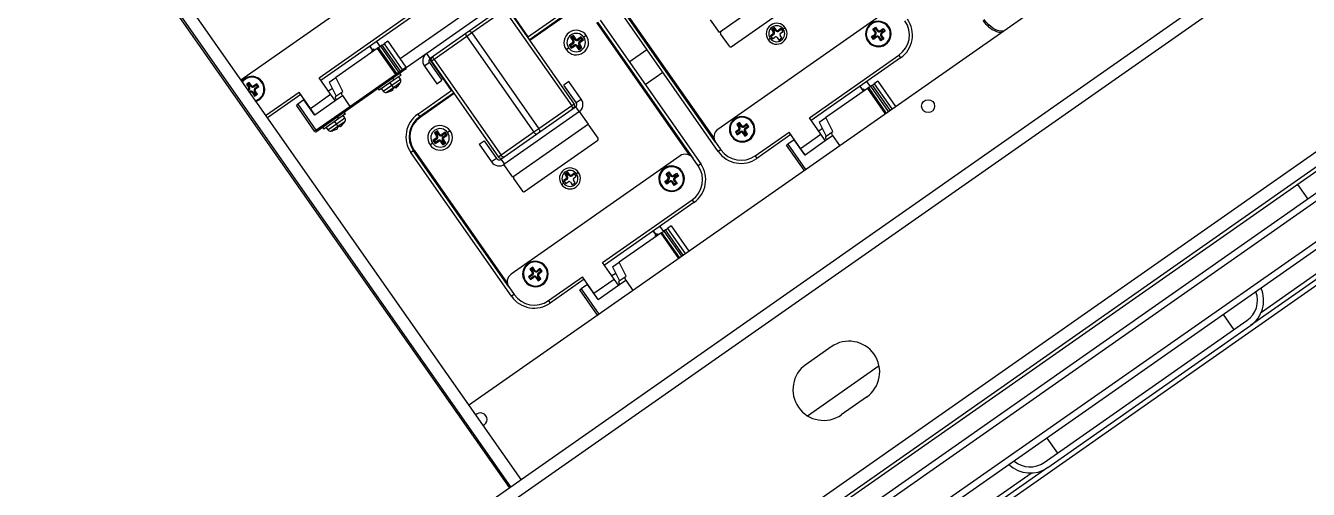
# Model space of a CAD drawing. Header units: millimetres. Extents: x 152904052 to 153933663, y 538271515 to 539240469.
# Drawn here: x 153452002.5 to 153452419.3, y 538569184.4 to 538569335.1 of the extents above; entities that cross this region are included whole.
import ezdxf

# ---------------------------------------------------------------- set-up
doc = ezdxf.new("R2010")
doc.units = ezdxf.units.MM
doc.layers.add('POWR', color=5, linetype='Continuous')

msp = doc.modelspace()

# ---------------------------------------------------------------- linework, layer by layer
at = {"layer": 'POWR', "color": 7}
for p, q in [((153451610.15, 538568795.17), (153453405.73, 538570052.45)), ((153451659.93, 538568760.69), (153453421.11, 538569993.88)), ((153451662.28, 538568757.33), (153453423.46, 538569990.52)), ((153451976.75, 538569454.11), (153452163.39, 538569187.56)), ((153452159.7, 538569184.98), (153451973.06, 538569451.53)), ((153451973.47, 538569451.82), (153452160.11, 538569185.27)), ((153452146.47, 538569211.73), (153452458.2, 538569430)), ((153451637.29, 538568819.18), (153452483.06, 538569411.4)), ((153452542.65, 538569365.23), (153451650.05, 538568740.23)), ((153452545.63, 538569364.75), (153451649.48, 538568737.26)), ((153452551.83, 538569355.91), (153451655.68, 538568728.41)), ((153452551.31, 538569352.98), (153451658.6, 538568727.9)), ((153452516.94, 538569354.3), (153451667.07, 538568759.22)), ((153452123.06, 538569352.82), (153452072.48, 538569317.4)), ((153452161.74, 538569350.54), (153452124.25, 538569324.29)), ((153452252.54, 538569350.09), (153452227.96, 538569332.88)), ((153452560.08, 538569349.35), (153452400.51, 538569237.62)), ((153452404.03, 538569242.04), (153452557.85, 538569349.75)), ((153452561, 538569348.04), (153451659.93, 538568717.11)), ((153452231.82, 538569328.25), (153452255.57, 538569344.89)), ((153452157.1, 538569343.08), (153452132.85, 538569326.1)), ((153452158.25, 538569341.44), (153452134, 538569324.46)), ((153452158.16, 538569340.16), (153452147.52, 538569332.71)), ((153452158.16, 538569340.16), (153452179.96, 538569309.04)), ((153452165.75, 538569331.43), (153452158.62, 538569341.6)), ((153452158.62, 538569341.6), (153452165.74, 538569331.43)), ((153452158.98, 538569340.74), (153452180.78, 538569309.61)), ((153452227.6, 538569294.17), (153452194.91, 538569340.86)), ((153452226.7, 538569297.2), (153452195.73, 538569341.44)), ((153452195.97, 538569341.61), (153452226.2, 538569298.45)), ((153452282.32, 538569339.81), (153452227.44, 538569301.38)), ((153452097.91, 538569318.12), (153452126.99, 538569338.48)), ((153452127.57, 538569337.66), (153452098.49, 538569317.3)), ((153452165.58, 538569331.32), (153452176.64, 538569339.06)), ((153452166.15, 538569330.5), (153452177.21, 538569338.24)), ((153452177.38, 538569337.99), (153452166.33, 538569330.25)), ((153452218.33, 538569292.94), (153452188.11, 538569336.1)), ((153452188.35, 538569336.28), (153452219.33, 538569292.04)), ((153452189.17, 538569336.85), (153452221.87, 538569290.16)), ((153452227.96, 538569332.88), (153452225.1, 538569336.98)), ((153452145.88, 538569331.56), (153452135.23, 538569324.1)), ((153452147.52, 538569332.71), (153452145.88, 538569331.56)), ((153452145.88, 538569331.56), (153452167.67, 538569300.43)), ((153452147.52, 538569332.71), (153452169.31, 538569301.58)), ((153452180.55, 538569331.91), (153452179.56, 538569331.22)), ((153452180.46, 538569331.42), (153452180.55, 538569331.91)), ((153452181.29, 538569330.84), (153452180.55, 538569331.91)), ((153452183.05, 538569331.47), (153452181.99, 538569330.72)), ((153452182.97, 538569330.98), (153452183.05, 538569331.47)), ((153452183.74, 538569330.48), (153452183.05, 538569331.47)), ((153452184.71, 538569331.89), (153452183.89, 538569331.32)), ((153452228.25, 538569332.47), (153452231.12, 538569328.38)), ((153452245.32, 538569332.34), (153452244.5, 538569331.76)), ((153452244.5, 538569331.76), (153452245.18, 538569330.78)), ((153452244.92, 538569331.69), (153452244.5, 538569331.76)), ((153452245.85, 538569334.54), (153452244.86, 538569333.85)), ((153452245.29, 538569333.78), (153452244.86, 538569333.85)), ((153452244.86, 538569333.85), (153452245.44, 538569333.03)), ((153452245.49, 538569332.08), (153452244.92, 538569331.69)), ((153452245.77, 538569334.11), (153452245.29, 538569333.78)), ((153452245.29, 538569333.78), (153452245.69, 538569333.21)), ((153452245.49, 538569332.08), (153452245.32, 538569332.34)), ((153452245.69, 538569333.21), (153452245.44, 538569333.03)), ((153452245.77, 538569334.11), (153452245.85, 538569334.54)), ((153452246.17, 538569333.54), (153452245.77, 538569334.11)), ((153452246.42, 538569333.72), (153452245.85, 538569334.54)), ((153452246.17, 538569333.54), (153452246.42, 538569333.72)), ((153452247.94, 538569334.17), (153452247.12, 538569333.6)), ((153452247.29, 538569333.35), (153452247.12, 538569333.6)), ((153452247.86, 538569333.74), (153452247.29, 538569333.35)), ((153452248.26, 538569331.1), (153452247.68, 538569331.92)), ((153452247.81, 538569332.61), (153452248.63, 538569333.19)), ((153452247.86, 538569333.74), (153452247.94, 538569334.17)), ((153452248.63, 538569333.19), (153452247.94, 538569334.17)), ((153452249.35, 538569334.42), (153452248.69, 538569333.97)), ((153452277.38, 538569331.53), (153452278.4, 538569332.25)), ((153452278.01, 538569330.63), (153452277.38, 538569331.53)), ((153452277.8, 538569331.45), (153452277.38, 538569331.53)), ((153452277.8, 538569331.45), (153452278.58, 538569331.99)), ((153452278.08, 538569331.06), (153452277.8, 538569331.45)), ((153452277.81, 538569333.97), (153452278.71, 538569334.6)), ((153452278.52, 538569332.94), (153452277.81, 538569333.97)), ((153452278.23, 538569333.89), (153452277.81, 538569333.97)), ((153452278.86, 538569331.6), (153452278.08, 538569331.06)), ((153452278.23, 538569333.89), (153452278.63, 538569334.17)), ((153452278.77, 538569333.12), (153452278.23, 538569333.89)), ((153452278.58, 538569331.99), (153452278.4, 538569332.25)), ((153452278.77, 538569333.12), (153452278.52, 538569332.94)), ((153452278.63, 538569334.17), (153452278.71, 538569334.6)), ((153452278.63, 538569334.17), (153452279.17, 538569333.4)), ((153452278.71, 538569334.6), (153452279.42, 538569333.57)), ((153452278.86, 538569331.6), (153452279.03, 538569331.34)), ((153452279.17, 538569333.4), (153452279.42, 538569333.57)), ((153452280.12, 538569333.45), (153452281.14, 538569334.17)), ((153452280.3, 538569333.2), (153452280.12, 538569333.45)), ((153452280.3, 538569333.2), (153452281.07, 538569333.74)), ((153452280.38, 538569331.68), (153452280.63, 538569331.85)), ((153452280.38, 538569331.68), (153452280.92, 538569330.9)), ((153452281.35, 538569333.34), (153452280.58, 538569332.8)), ((153452280.58, 538569332.8), (153452280.75, 538569332.55)), ((153452280.63, 538569331.85), (153452281.35, 538569330.83)), ((153452281.78, 538569333.27), (153452280.75, 538569332.55)), ((153452281.07, 538569333.74), (153452281.14, 538569334.17)), ((153452281.14, 538569334.17), (153452281.78, 538569333.27)), ((153452281.35, 538569333.34), (153452281.78, 538569333.27)), ((153452282.77, 538569334.63), (153452282.98, 538569334.78)), ((153452116.8, 538569327.68), (153452103.3, 538569318.23)), ((153452115.54, 538569326.8), (153452114.39, 538569328.43)), ((153452115.61, 538569326.84), (153452114.46, 538569328.48)), ((153452115.57, 538569327.43), (153452115.34, 538569327.23)), ((153452115.4, 538569327.31), (153452115.57, 538569327.43)), ((153452115.57, 538569327.43), (153452115.75, 538569327.5)), ((153452116.51, 538569329.92), (153452117.66, 538569328.28)), ((153452117.19, 538569327.95), (153452116.8, 538569327.68)), ((153452116.8, 538569327.68), (153452122.71, 538569319.24)), ((153452117.19, 538569327.95), (153452117.81, 538569328.39)), ((153452123.1, 538569319.51), (153452117.19, 538569327.95)), ((153452123.09, 538569319.51), (153452117.19, 538569327.95)), ((153452117.19, 538569327.95), (153452117.19, 538569327.95)), ((153452118.39, 538569328.79), (153452117.81, 538569328.39)), ((153452117.81, 538569328.39), (153452123.72, 538569319.95)), ((153452118.39, 538569328.79), (153452119.01, 538569329.23)), ((153452124.3, 538569320.35), (153452118.39, 538569328.79)), ((153452124.29, 538569320.35), (153452118.39, 538569328.79)), ((153452118.39, 538569328.79), (153452118.39, 538569328.79)), ((153452120.21, 538569330.07), (153452119.01, 538569329.23)), ((153452119.01, 538569329.23), (153452124.92, 538569320.79)), ((153452120.21, 538569330.07), (153452126.12, 538569321.63)), ((153452178.16, 538569327.3), (153452178.97, 538569327.88)), ((153452180.19, 538569329.46), (153452179.12, 538569328.71)), ((153452179.12, 538569328.71), (153452179.81, 538569327.73)), ((153452179.61, 538569328.63), (153452179.12, 538569328.71)), ((153452179.56, 538569331.22), (153452180.31, 538569330.16)), ((153452180.05, 538569331.13), (153452179.56, 538569331.22)), ((153452180.39, 538569329.17), (153452179.61, 538569328.63)), ((153452179.61, 538569328.63), (153452179.9, 538569328.22)), ((153452179.81, 538569327.73), (153452180.88, 538569328.48)), ((153452179.9, 538569328.22), (153452179.81, 538569327.73)), ((153452179.9, 538569328.22), (153452180.67, 538569328.76)), ((153452180.46, 538569331.42), (153452180.05, 538569331.13)), ((153452180.05, 538569331.13), (153452180.6, 538569330.36)), ((153452180.39, 538569329.17), (153452180.19, 538569329.46)), ((153452180.6, 538569330.36), (153452180.31, 538569330.16)), ((153452181.01, 538569330.64), (153452180.46, 538569331.42)), ((153452180.67, 538569328.76), (153452180.88, 538569328.48)), ((153452181.01, 538569330.64), (153452181.29, 538569330.84)), ((153452181.86, 538569328.55), (153452181.57, 538569328.35)), ((153452181.57, 538569328.35), (153452182.32, 538569327.29)), ((153452181.86, 538569328.55), (153452182.4, 538569327.78)), ((153452182.19, 538569330.43), (153452181.99, 538569330.72)), ((153452182.97, 538569330.98), (153452182.19, 538569330.43)), ((153452182.27, 538569328.84), (153452182.55, 538569329.04)), ((153452182.81, 538569328.06), (153452182.27, 538569328.84)), ((153452182.32, 538569327.29), (153452183.3, 538569327.98)), ((153452182.4, 538569327.78), (153452182.32, 538569327.29)), ((153452182.4, 538569327.78), (153452182.81, 538569328.06)), ((153452182.48, 538569330.03), (153452183.25, 538569330.57)), ((153452182.48, 538569330.03), (153452182.68, 538569329.74)), ((153452183.3, 538569327.98), (153452182.55, 538569329.04)), ((153452182.68, 538569329.74), (153452183.74, 538569330.48)), ((153452182.81, 538569328.06), (153452183.3, 538569327.98)), ((153452183.25, 538569330.57), (153452182.97, 538569330.98)), ((153452183.25, 538569330.57), (153452183.74, 538569330.48)), ((153452198.64, 538569323.33), (153452204.37, 538569327.35)), ((153452243.78, 538569330.52), (153452244.43, 538569330.98)), ((153452245.18, 538569330.78), (153452246, 538569331.35)), ((153452246.7, 538569331.23), (153452247.27, 538569330.41)), ((153452247.27, 538569330.41), (153452248.26, 538569331.1)), ((153452276.38, 538569330.16), (153452276.18, 538569330.02)), ((153452279.03, 538569331.34), (153452278.01, 538569330.63)), ((153452278.08, 538569331.06), (153452278.01, 538569330.63)), ((153452279.98, 538569331.4), (153452279.73, 538569331.22)), ((153452280.44, 538569330.2), (153452279.73, 538569331.22)), ((153452280.52, 538569330.63), (153452279.98, 538569331.4)), ((153452281.35, 538569330.83), (153452280.44, 538569330.2)), ((153452280.52, 538569330.63), (153452280.44, 538569330.2)), ((153452280.92, 538569330.9), (153452280.52, 538569330.63)), ((153452280.92, 538569330.9), (153452281.35, 538569330.83)), ((153452115.85, 538569327.01), (153452115.66, 538569327.02)), ((153452132.85, 538569326.1), (153452126.19, 538569321.44)), ((153452134, 538569324.46), (153452132.85, 538569326.1)), ((153452133.72, 538569324.16), (153452140.84, 538569313.99)), ((153452135.23, 538569324.1), (153452134.41, 538569323.53)), ((153452134.41, 538569323.53), (153452156.21, 538569292.4)), ((153452134.45, 538569324.78), (153452134.47, 538569324.75)), ((153452135.23, 538569324.1), (153452157.02, 538569292.98)), ((153452257.17, 538569305.11), (153452286.25, 538569325.48)), ((153452286.83, 538569324.66), (153452257.75, 538569304.29)), ((153452286.25, 538569325.48), (153452286.83, 538569324.66)), ((153452107.9, 538569308.87), (153452122.71, 538569319.24)), ((153452124.5, 538569319.03), (153452122.3, 538569317.49)), ((153452122.71, 538569319.24), (153452123.09, 538569319.51)), ((153452123.16, 538569318.95), (153452122.97, 538569318.82)), ((153452123.09, 538569319.51), (153452123.1, 538569319.51)), ((153452123.1, 538569319.51), (153452123.72, 538569319.95)), ((153452123.19, 538569318.97), (153452123.15, 538569319.03)), ((153452123.19, 538569318.97), (153452123.16, 538569318.95)), ((153452123.6, 538569319.26), (153452123.19, 538569318.97)), ((153452124.17, 538569319.66), (153452123.6, 538569319.26)), ((153452123.72, 538569319.95), (153452124.29, 538569320.35)), ((153452124.5, 538569319.03), (153452124.1, 538569319.6)), ((153452124.36, 538569319.79), (153452124.17, 538569319.66)), ((153452124.29, 538569320.35), (153452124.3, 538569320.35)), ((153452124.3, 538569320.35), (153452124.92, 538569320.79)), ((153452124.39, 538569319.81), (153452124.35, 538569319.87)), ((153452124.39, 538569319.81), (153452124.36, 538569319.79)), ((153452124.8, 538569320.1), (153452124.39, 538569319.81)), ((153452126, 538569320.93), (153452124.8, 538569320.1)), ((153452124.92, 538569320.79), (153452126.12, 538569321.63)), ((153452133.75, 538569323.07), (153452132.12, 538569321.92)), ((153452132.12, 538569321.92), (153452136.13, 538569316.19)), ((153452133.75, 538569323.07), (153452137.77, 538569317.34)), ((153452203.8, 538569315.96), (153452209.53, 538569319.98)), ((153452075.21, 538569316.63), (153452074.31, 538569316)), ((153452074.31, 538569316), (153452075.03, 538569314.97)), ((153452074.74, 538569315.92), (153452074.31, 538569316)), ((153452075.14, 538569316.2), (153452074.74, 538569315.92)), ((153452074.74, 538569315.92), (153452075.28, 538569315.15)), ((153452075.28, 538569315.15), (153452075.03, 538569314.97)), ((153452075.14, 538569316.2), (153452075.21, 538569316.63)), ((153452075.68, 538569315.43), (153452075.14, 538569316.2)), ((153452075.93, 538569315.6), (153452075.21, 538569316.63)), ((153452075.68, 538569315.43), (153452075.93, 538569315.6)), ((153452077.65, 538569316.2), (153452076.63, 538569315.48)), ((153452076.8, 538569315.23), (153452076.63, 538569315.48)), ((153452077.57, 538569315.77), (153452076.8, 538569315.23)), ((153452077.08, 538569314.83), (153452077.85, 538569315.37)), ((153452077.08, 538569314.83), (153452077.26, 538569314.58)), ((153452077.26, 538569314.58), (153452078.28, 538569315.3)), ((153452077.57, 538569315.77), (153452077.65, 538569316.2)), ((153452077.85, 538569315.37), (153452077.57, 538569315.77)), ((153452078.28, 538569315.3), (153452077.65, 538569316.2)), ((153452077.85, 538569315.37), (153452078.28, 538569315.3)), ((153452079.28, 538569316.66), (153452079.48, 538569316.81)), ((153452101.64, 538569312.79), (153452097.91, 538569318.12)), ((153452101.13, 538569316.71), (153452103.3, 538569318.23)), ((153452101.13, 538569316.71), (153452103.42, 538569312.21)), ((153452105.59, 538569313.73), (153452103.3, 538569318.23)), ((153452122.59, 538569318.55), (153452107.94, 538569308.29)), ((153452122.3, 538569317.49), (153452117.45, 538569314.1)), ((153452118.73, 538569313.84), (153452121.52, 538569315.79)), ((153452119.71, 538569313.42), (153452122.04, 538569315.05)), ((153452121.52, 538569315.79), (153452120.97, 538569316.56)), ((153452121.52, 538569315.79), (153452124.3, 538569317.74)), ((153452122.04, 538569315.05), (153452121.52, 538569315.79)), ((153452122.3, 538569317.49), (153452121.9, 538569318.07)), ((153452122.04, 538569315.05), (153452124.36, 538569316.68)), ((153452122.97, 538569318.82), (153452122.59, 538569318.55)), ((153452122.61, 538569315.13), (153452122.81, 538569314.89)), ((153452124.3, 538569317.74), (153452123.76, 538569318.51)), ((153452123.96, 538569316.08), (153452123.97, 538569316.06)), ((153452136.13, 538569316.19), (153452137.77, 538569317.34)), ((153452179.06, 538569316.95), (153452177.42, 538569315.8)), ((153452181.44, 538569310.07), (153452177.42, 538569315.8)), ((153452183.07, 538569311.21), (153452179.06, 538569316.95)), ((153452274.8, 538569313.79), (153452273.65, 538569315.43)), ((153452274.87, 538569313.84), (153452273.72, 538569315.48)), ((153452275.77, 538569316.91), (153452276.92, 538569315.28)), ((153452276.45, 538569314.95), (153452276.06, 538569314.68)), ((153452276.45, 538569314.95), (153452277.08, 538569315.39)), ((153452282.18, 538569306.76), (153452276.45, 538569314.95)), ((153452276.45, 538569314.95), (153452276.45, 538569314.95)), ((153452282.18, 538569306.76), (153452276.45, 538569314.95)), ((153452277.65, 538569315.79), (153452277.08, 538569315.39)), ((153452277.08, 538569315.39), (153452282.81, 538569307.2)), ((153452277.65, 538569315.79), (153452278.28, 538569316.23)), ((153452283.38, 538569307.6), (153452277.65, 538569315.79)), ((153452277.65, 538569315.79), (153452277.65, 538569315.79)), ((153452283.38, 538569307.6), (153452277.65, 538569315.79)), ((153452279.47, 538569317.06), (153452278.28, 538569316.23)), ((153452278.28, 538569316.23), (153452284.01, 538569308.04)), ((153452279.47, 538569317.06), (153452285.21, 538569308.87)), ((153452074.91, 538569314.28), (153452074.74, 538569314.16)), ((153452075.08, 538569314.02), (153452074.91, 538569314.28)), ((153452075.08, 538569314.02), (153452074.92, 538569313.91)), ((153452075.2, 538569313.51), (153452075.36, 538569313.63)), ((153452075.36, 538569313.63), (153452075.54, 538569313.38)), ((153452075.37, 538569313.26), (153452075.54, 538569313.38)), ((153452076.48, 538569313.43), (153452076.23, 538569313.25)), ((153452076.23, 538569313.25), (153452076.95, 538569312.23)), ((153452076.48, 538569313.43), (153452077.03, 538569312.66)), ((153452076.88, 538569313.71), (153452077.13, 538569313.88)), ((153452077.42, 538569312.93), (153452076.88, 538569313.71)), ((153452076.95, 538569312.23), (153452077.85, 538569312.86)), ((153452077.03, 538569312.66), (153452076.95, 538569312.23)), ((153452077.03, 538569312.66), (153452077.42, 538569312.93)), ((153452077.85, 538569312.86), (153452077.13, 538569313.88)), ((153452077.42, 538569312.93), (153452077.85, 538569312.86)), ((153452080.51, 538569305.93), (153452091.36, 538569313.53)), ((153452091.93, 538569312.71), (153452081.08, 538569305.11)), ((153452092.98, 538569311), (153452090.94, 538569309.57)), ((153452095.09, 538569308.2), (153452091.36, 538569313.53)), ((153452092.98, 538569311), (153452093.08, 538569311.07)), ((153452096.42, 538569306.09), (153452092.98, 538569311)), ((153452095.09, 538569308.2), (153452101.64, 538569312.79)), ((153452096.52, 538569306.16), (153452103.08, 538569310.75)), ((153452102.19, 538569314.64), (153452100.95, 538569313.78)), ((153452103.08, 538569310.75), (153452101.64, 538569312.79)), ((153452103.08, 538569310.75), (153452105.44, 538569312.4)), ((153452103.34, 538569312.15), (153452105.26, 538569313.49)), ((153452105.26, 538569313.49), (153452105.59, 538569313.73)), ((153452105.44, 538569312.4), (153452107.9, 538569308.87)), ((153452117.05, 538569314.67), (153452117.45, 538569314.1)), ((153452118.19, 538569314.61), (153452118.73, 538569313.84)), ((153452120.42, 538569313.58), (153452120.41, 538569313.6)), ((153452121.92, 538569314.27), (153452121.76, 538569314.54)), ((153452129.95, 538569306.37), (153452141.01, 538569314.11)), ((153452130.52, 538569305.55), (153452141.58, 538569313.29)), ((153452141.75, 538569313.04), (153452130.69, 538569305.3)), ((153452181.44, 538569310.07), (153452183.07, 538569311.21)), ((153452276.06, 538569314.68), (153452262.56, 538569305.23)), ((153452274.83, 538569314.42), (153452274.6, 538569314.23)), ((153452274.83, 538569314.42), (153452275.01, 538569314.5)), ((153452275.11, 538569314.01), (153452274.92, 538569314.01)), ((153452276.06, 538569314.68), (153452281.8, 538569306.49)), ((153452090.53, 538569309.28), (153452090.94, 538569309.57)), ((153452096.43, 538569300.84), (153452090.53, 538569309.28)), ((153452090.94, 538569309.57), (153452096.84, 538569301.13)), ((153452096.52, 538569306.16), (153452095.09, 538569308.2)), ((153452096.19, 538569306.42), (153452096.25, 538569306.54)), ((153452096.84, 538569301.13), (153452107.9, 538569308.87)), ((153452107.94, 538569308.29), (153452097.13, 538569300.72)), ((153452106.48, 538569306.41), (153452106.07, 538569306.99)), ((153452156.94, 538569291.7), (153452181.19, 538569308.68)), ((153452182.5, 538569307.15), (153452157.93, 538569289.94)), ((153452179.96, 538569309.04), (153452169.31, 538569301.58)), ((153452180.78, 538569309.61), (153452179.96, 538569309.04)), ((153452181.19, 538569308.68), (153452182.34, 538569307.04)), ((153452185.37, 538569303.06), (153452182.5, 538569307.15)), ((153452096.25, 538569306.33), (153452096.35, 538569306.4)), ((153452096.42, 538569306.09), (153452096.52, 538569306.16)), ((153452104.28, 538569304.88), (153452099.43, 538569301.48)), ((153452100.71, 538569301.22), (153452103.5, 538569303.17)), ((153452101.69, 538569300.8), (153452104.01, 538569302.43)), ((153452103.5, 538569303.17), (153452102.95, 538569303.95)), ((153452103.5, 538569303.17), (153452106.28, 538569305.12)), ((153452104.01, 538569302.43), (153452103.5, 538569303.17)), ((153452104.28, 538569304.88), (153452103.88, 538569305.45)), ((153452104.01, 538569302.43), (153452106.34, 538569304.06)), ((153452106.48, 538569306.41), (153452104.28, 538569304.88)), ((153452104.58, 538569302.52), (153452104.79, 538569302.27)), ((153452106.28, 538569305.12), (153452105.74, 538569305.9)), ((153452105.94, 538569303.46), (153452105.95, 538569303.45)), ((153452129.95, 538569306.37), (153452130.52, 538569305.55)), ((153452130.69, 538569305.3), (153452130.52, 538569305.55)), ((153452185.37, 538569303.06), (153452160.79, 538569285.85)), ((153452188.52, 538569298.55), (153452185.66, 538569302.65)), ((153452234.47, 538569303.62), (153452233.57, 538569302.99)), ((153452233.57, 538569302.99), (153452234.29, 538569301.97)), ((153452234, 538569302.92), (153452233.57, 538569302.99)), ((153452234.4, 538569303.2), (153452234, 538569302.92)), ((153452234, 538569302.92), (153452234.54, 538569302.14)), ((153452234.4, 538569303.2), (153452234.47, 538569303.62)), ((153452234.94, 538569302.42), (153452234.4, 538569303.2)), ((153452235.19, 538569302.6), (153452234.47, 538569303.62)), ((153452234.94, 538569302.42), (153452235.19, 538569302.6)), ((153452236.91, 538569303.19), (153452235.89, 538569302.48)), ((153452236.06, 538569302.23), (153452235.89, 538569302.48)), ((153452236.84, 538569302.77), (153452236.06, 538569302.23)), ((153452236.34, 538569301.83), (153452237.11, 538569302.37)), ((153452236.52, 538569301.58), (153452237.54, 538569302.29)), ((153452236.84, 538569302.77), (153452236.91, 538569303.19)), ((153452237.11, 538569302.37), (153452236.84, 538569302.77)), ((153452237.54, 538569302.29), (153452236.91, 538569303.19)), ((153452237.11, 538569302.37), (153452237.54, 538569302.29)), ((153452238.54, 538569303.66), (153452238.74, 538569303.8)), ((153452260.9, 538569299.79), (153452257.17, 538569305.11)), ((153452260.39, 538569303.71), (153452262.56, 538569305.23)), ((153452260.39, 538569303.71), (153452262.68, 538569299.21)), ((153452264.85, 538569300.73), (153452262.56, 538569305.23)), ((153452096.84, 538569301.13), (153452096.43, 538569300.84)), ((153452096.84, 538569301.13), (153452097.13, 538569300.72)), ((153452099.03, 538569302.05), (153452099.43, 538569301.48)), ((153452100.17, 538569302), (153452100.71, 538569301.22)), ((153452102.4, 538569300.96), (153452102.39, 538569300.98)), ((153452103.9, 538569301.65), (153452103.74, 538569301.92)), ((153452135.95, 538569298.49), (153452134.89, 538569297.74)), ((153452136.31, 538569300.94), (153452135.33, 538569300.25)), ((153452135.33, 538569300.25), (153452136.08, 538569299.18)), ((153452135.82, 538569300.16), (153452135.33, 538569300.25)), ((153452136.15, 538569298.2), (153452135.38, 538569297.65)), ((153452136.23, 538569300.45), (153452135.82, 538569300.16)), ((153452135.82, 538569300.16), (153452136.36, 538569299.38)), ((153452136.15, 538569298.2), (153452135.95, 538569298.49)), ((153452136.36, 538569299.38), (153452136.08, 538569299.18)), ((153452136.23, 538569300.45), (153452136.31, 538569300.94)), ((153452136.77, 538569299.67), (153452136.23, 538569300.45)), ((153452137.06, 538569299.87), (153452136.31, 538569300.94)), ((153452136.77, 538569299.67), (153452137.06, 538569299.87)), ((153452138.82, 538569300.49), (153452137.76, 538569299.75)), ((153452137.96, 538569299.46), (153452137.76, 538569299.75)), ((153452138.73, 538569300), (153452137.96, 538569299.46)), ((153452138.24, 538569299.05), (153452139.02, 538569299.6)), ((153452138.24, 538569299.05), (153452138.44, 538569298.76)), ((153452138.44, 538569298.76), (153452139.51, 538569299.51)), ((153452138.73, 538569300), (153452138.82, 538569300.49)), ((153452139.02, 538569299.6), (153452138.73, 538569300)), ((153452139.51, 538569299.51), (153452138.82, 538569300.49)), ((153452139.02, 538569299.6), (153452139.51, 538569299.51)), ((153452140.47, 538569300.92), (153452139.66, 538569300.35)), ((153452167.67, 538569300.43), (153452157.02, 538569292.98)), ((153452169.31, 538569301.58), (153452167.67, 538569300.43)), ((153452232.15, 538569299.19), (153452231.94, 538569299.04)), ((153452234.17, 538569301.27), (153452233.14, 538569300.56)), ((153452233.14, 538569300.56), (153452233.77, 538569299.65)), ((153452233.57, 538569300.48), (153452233.14, 538569300.56)), ((153452234.34, 538569301.02), (153452233.57, 538569300.48)), ((153452233.77, 538569299.65), (153452234.8, 538569300.37)), ((153452233.85, 538569300.08), (153452233.77, 538569299.65)), ((153452233.85, 538569300.08), (153452234.62, 538569300.62)), ((153452234.34, 538569301.02), (153452234.17, 538569301.27)), ((153452234.54, 538569302.14), (153452234.29, 538569301.97)), ((153452234.62, 538569300.62), (153452234.8, 538569300.37)), ((153452235.74, 538569300.42), (153452235.49, 538569300.25)), ((153452235.49, 538569300.25), (153452236.21, 538569299.22)), ((153452235.74, 538569300.42), (153452236.29, 538569299.65)), ((153452236.14, 538569300.7), (153452236.39, 538569300.88)), ((153452236.68, 538569299.93), (153452236.14, 538569300.7)), ((153452236.21, 538569299.22), (153452237.11, 538569299.86)), ((153452236.29, 538569299.65), (153452236.21, 538569299.22)), ((153452236.29, 538569299.65), (153452236.68, 538569299.93)), ((153452236.34, 538569301.83), (153452236.52, 538569301.58)), ((153452237.11, 538569299.86), (153452236.39, 538569300.88)), ((153452236.68, 538569299.93), (153452237.11, 538569299.86)), ((153452239.56, 538569292.78), (153452250.62, 538569300.53)), ((153452251.19, 538569299.71), (153452240.14, 538569291.96)), ((153452254.35, 538569295.2), (153452250.62, 538569300.53)), ((153452254.35, 538569295.2), (153452260.9, 538569299.79)), ((153452261.45, 538569301.64), (153452260.21, 538569300.77)), ((153452262.34, 538569297.74), (153452260.9, 538569299.79)), ((153452262.34, 538569297.74), (153452264.7, 538569299.39)), ((153452262.6, 538569299.15), (153452264.52, 538569300.49)), ((153452264.52, 538569300.49), (153452264.85, 538569300.73)), ((153452264.7, 538569299.39), (153452266.99, 538569296.12)), ((153452128.56, 538569294.4), (153452127.74, 538569293.83)), ((153452128.8, 538569294.58), (153452128.56, 538569294.4)), ((153452159.53, 538569250.17), (153452128.56, 538569294.4)), ((153452128.8, 538569294.58), (153452159.02, 538569251.41)), ((153452133.92, 538569296.33), (153452134.74, 538569296.9)), ((153452134.89, 538569297.74), (153452135.58, 538569296.76)), ((153452135.38, 538569297.65), (153452134.89, 538569297.74)), ((153452135.38, 538569297.65), (153452135.66, 538569297.25)), ((153452135.58, 538569296.76), (153452136.64, 538569297.5)), ((153452135.66, 538569297.25), (153452135.58, 538569296.76)), ((153452135.66, 538569297.25), (153452136.44, 538569297.79)), ((153452136.44, 538569297.79), (153452136.64, 538569297.5)), ((153452137.63, 538569297.58), (153452137.34, 538569297.38)), ((153452137.34, 538569297.38), (153452138.08, 538569296.32)), ((153452137.63, 538569297.58), (153452138.17, 538569296.8)), ((153452138.03, 538569297.87), (153452138.32, 538569298.07)), ((153452138.58, 538569297.09), (153452138.03, 538569297.87)), ((153452138.08, 538569296.32), (153452139.07, 538569297)), ((153452138.17, 538569296.8), (153452138.08, 538569296.32)), ((153452138.17, 538569296.8), (153452138.58, 538569297.09)), ((153452139.07, 538569297), (153452138.32, 538569298.07)), ((153452138.58, 538569297.09), (153452139.07, 538569297)), ((153452149.9, 538569296.53), (153452151.53, 538569297.68)), ((153452149.9, 538569296.53), (153452153.91, 538569290.8)), ((153452151.53, 538569297.68), (153452155.55, 538569291.94)), ((153452164.64, 538569281.22), (153452188.4, 538569297.85)), ((153452226.7, 538569297.2), (153452228.42, 538569294.75)), ((153452228.42, 538569294.75), (153452227.6, 538569294.17)), ((153452249.79, 538569296.28), (153452250.2, 538569296.57)), ((153452255.52, 538569288.09), (153452249.79, 538569296.28)), ((153452252.24, 538569298), (153452250.2, 538569296.57)), ((153452250.2, 538569296.57), (153452255.93, 538569288.37)), ((153452252.24, 538569298), (153452252.34, 538569298.07)), ((153452255.69, 538569293.08), (153452252.24, 538569298)), ((153452255.78, 538569293.15), (153452254.35, 538569295.2)), ((153452255.78, 538569293.15), (153452262.34, 538569297.74)), ((153452160.43, 538569247.14), (153452127.74, 538569293.83)), ((153452155.55, 538569291.94), (153452153.91, 538569290.8)), ((153452157.02, 538569292.98), (153452156.21, 538569292.4)), ((153452156.94, 538569291.7), (153452158.09, 538569290.06)), ((153452160.79, 538569285.85), (153452157.93, 538569289.94)), ((153452215.15, 538569292.78), (153452160.27, 538569254.35)), ((153452221.05, 538569289.58), (153452219.33, 538569292.04)), ((153452221.87, 538569290.16), (153452221.05, 538569289.58)), ((153452239.56, 538569292.78), (153452240.14, 538569291.96)), ((153452255.45, 538569293.41), (153452255.51, 538569293.54)), ((153452255.51, 538569293.33), (153452255.61, 538569293.4)), ((153452255.69, 538569293.08), (153452255.78, 538569293.15)), ((153452178.68, 538569287.51), (153452177.69, 538569286.82)), ((153452178.12, 538569286.74), (153452177.69, 538569286.82)), ((153452177.69, 538569286.82), (153452178.27, 538569286)), ((153452178.6, 538569287.08), (153452178.12, 538569286.74)), ((153452178.12, 538569286.74), (153452178.52, 538569286.17)), ((153452178.52, 538569286.17), (153452178.27, 538569286)), ((153452178.6, 538569287.08), (153452178.68, 538569287.51)), ((153452179, 538569286.51), (153452178.6, 538569287.08)), ((153452179.25, 538569286.69), (153452178.68, 538569287.51)), ((153452179, 538569286.51), (153452179.25, 538569286.69)), ((153452180.77, 538569287.14), (153452179.95, 538569286.56)), ((153452180.12, 538569286.31), (153452179.95, 538569286.56)), ((153452180.69, 538569286.71), (153452180.12, 538569286.31)), ((153452180.64, 538569285.58), (153452181.45, 538569286.15)), ((153452180.69, 538569286.71), (153452180.77, 538569287.14)), ((153452181.45, 538569286.15), (153452180.77, 538569287.14)), ((153452182.18, 538569287.39), (153452181.52, 538569286.93)), ((153452210.64, 538569286.93), (153452211.54, 538569287.56)), ((153452211.35, 538569285.91), (153452210.64, 538569286.93)), ((153452211.06, 538569286.86), (153452210.64, 538569286.93)), ((153452211.06, 538569286.86), (153452211.46, 538569287.14)), ((153452211.6, 538569286.08), (153452211.06, 538569286.86)), ((153452211.6, 538569286.08), (153452211.35, 538569285.91)), ((153452211.46, 538569287.14), (153452211.54, 538569287.56)), ((153452211.46, 538569287.14), (153452212, 538569286.36)), ((153452211.54, 538569287.56), (153452212.25, 538569286.54)), ((153452212, 538569286.36), (153452212.25, 538569286.54)), ((153452212.95, 538569286.42), (153452213.97, 538569287.13)), ((153452213.13, 538569286.17), (153452212.95, 538569286.42)), ((153452213.13, 538569286.17), (153452213.9, 538569286.71)), ((153452214.18, 538569286.31), (153452213.41, 538569285.77)), ((153452213.41, 538569285.77), (153452213.58, 538569285.52)), ((153452214.61, 538569286.23), (153452213.58, 538569285.52)), ((153452213.9, 538569286.71), (153452213.97, 538569287.13)), ((153452213.97, 538569287.13), (153452214.61, 538569286.23)), ((153452214.18, 538569286.31), (153452214.61, 538569286.23)), ((153452215.6, 538569287.6), (153452215.81, 538569287.74)), ((153452161.08, 538569285.44), (153452163.95, 538569281.34)), ((153452176.61, 538569283.49), (153452177.26, 538569283.95)), ((153452178.15, 538569285.3), (153452177.33, 538569284.73)), ((153452177.33, 538569284.73), (153452178.01, 538569283.75)), ((153452177.75, 538569284.65), (153452177.33, 538569284.73)), ((153452178.32, 538569285.05), (153452177.75, 538569284.65)), ((153452178.01, 538569283.75), (153452178.83, 538569284.32)), ((153452178.32, 538569285.05), (153452178.15, 538569285.3)), ((153452179.53, 538569284.2), (153452180.1, 538569283.38)), ((153452180.1, 538569283.38), (153452181.09, 538569284.07)), ((153452181.09, 538569284.07), (153452180.51, 538569284.88)), ((153452209.21, 538569283.13), (153452209.01, 538569282.98)), ((153452210.21, 538569284.5), (153452211.23, 538569285.21)), ((153452210.84, 538569283.59), (153452210.21, 538569284.5)), ((153452210.63, 538569284.42), (153452210.21, 538569284.5)), ((153452210.63, 538569284.42), (153452211.41, 538569284.96)), ((153452210.91, 538569284.02), (153452210.63, 538569284.42)), ((153452211.86, 538569284.31), (153452210.84, 538569283.59)), ((153452210.91, 538569284.02), (153452210.84, 538569283.59)), ((153452211.68, 538569284.56), (153452210.91, 538569284.02)), ((153452211.41, 538569284.96), (153452211.23, 538569285.21)), ((153452211.68, 538569284.56), (153452211.86, 538569284.31)), ((153452212.81, 538569284.36), (153452212.56, 538569284.19)), ((153452213.27, 538569283.16), (153452212.56, 538569284.19)), ((153452213.35, 538569283.59), (153452212.81, 538569284.36)), ((153452213.21, 538569284.64), (153452213.46, 538569284.82)), ((153452213.21, 538569284.64), (153452213.75, 538569283.87)), ((153452214.18, 538569283.8), (153452213.27, 538569283.16)), ((153452213.35, 538569283.59), (153452213.27, 538569283.16)), ((153452213.75, 538569283.87), (153452213.35, 538569283.59)), ((153452213.46, 538569284.82), (153452214.18, 538569283.8)), ((153452213.75, 538569283.87), (153452214.18, 538569283.8)), ((153452415.77, 538569283.47), (153452419.1, 538569278.72)), ((153452190, 538569258.08), (153452219.08, 538569278.44)), ((153452219.66, 538569277.62), (153452190.58, 538569257.26)), ((153452219.08, 538569278.44), (153452219.66, 538569277.62)), ((153452208.6, 538569269.88), (153452209.75, 538569268.24)), ((153452210.48, 538569268.75), (153452211.1, 538569269.19)), ((153452212.3, 538569270.03), (153452211.1, 538569269.19)), ((153452211.1, 538569269.19), (153452216.84, 538569261)), ((153452212.3, 538569270.03), (153452218.04, 538569261.84)), ((153452208.89, 538569267.64), (153452195.39, 538569258.19)), ((153452207.63, 538569266.76), (153452206.48, 538569268.4)), ((153452207.7, 538569266.81), (153452206.55, 538569268.45)), ((153452207.66, 538569267.39), (153452207.43, 538569267.19)), ((153452207.94, 538569266.98), (153452207.75, 538569266.98)), ((153452209.28, 538569267.91), (153452208.89, 538569267.64)), ((153452208.89, 538569267.64), (153452214.63, 538569259.45)), ((153452209.28, 538569267.91), (153452209.9, 538569268.35)), ((153452215.01, 538569259.72), (153452209.28, 538569267.91)), ((153452209.28, 538569267.91), (153452209.28, 538569267.91)), ((153452215.01, 538569259.72), (153452209.28, 538569267.91)), ((153452210.48, 538569268.75), (153452209.9, 538569268.35)), ((153452209.9, 538569268.35), (153452215.64, 538569260.16)), ((153452216.21, 538569260.56), (153452210.48, 538569268.75)), ((153452210.48, 538569268.75), (153452210.48, 538569268.75)), ((153452216.21, 538569260.56), (153452210.48, 538569268.75)), ((153452167.3, 538569256.59), (153452166.4, 538569255.96)), ((153452167.23, 538569256.16), (153452167.3, 538569256.59)), ((153452168.02, 538569255.57), (153452167.3, 538569256.59)), ((153452171.37, 538569256.63), (153452171.57, 538569256.77)), ((153452193.73, 538569252.76), (153452190, 538569258.08)), ((153452193.22, 538569256.67), (153452195.39, 538569258.19)), ((153452193.22, 538569256.67), (153452195.51, 538569252.17)), ((153452197.68, 538569253.69), (153452195.39, 538569258.19)), ((153452167, 538569254.24), (153452165.97, 538569253.52)), ((153452165.97, 538569253.52), (153452166.6, 538569252.62)), ((153452166.4, 538569253.45), (153452165.97, 538569253.52)), ((153452166.4, 538569255.96), (153452167.12, 538569254.94)), ((153452166.83, 538569255.88), (153452166.4, 538569255.96)), ((153452167.17, 538569253.99), (153452166.4, 538569253.45)), ((153452166.6, 538569252.62), (153452167.63, 538569253.34)), ((153452166.68, 538569253.05), (153452166.6, 538569252.62)), ((153452166.68, 538569253.05), (153452167.45, 538569253.59)), ((153452167.23, 538569256.16), (153452166.83, 538569255.88)), ((153452166.83, 538569255.88), (153452167.37, 538569255.11)), ((153452167.17, 538569253.99), (153452167, 538569254.24)), ((153452167.37, 538569255.11), (153452167.12, 538569254.94)), ((153452167.77, 538569255.39), (153452167.23, 538569256.16)), ((153452167.45, 538569253.59), (153452167.63, 538569253.34)), ((153452167.77, 538569255.39), (153452168.02, 538569255.57)), ((153452168.57, 538569253.39), (153452168.32, 538569253.22)), ((153452168.32, 538569253.22), (153452169.04, 538569252.19)), ((153452168.57, 538569253.39), (153452169.12, 538569252.62)), ((153452169.74, 538569256.16), (153452168.72, 538569255.44)), ((153452168.89, 538569255.19), (153452168.72, 538569255.44)), ((153452169.66, 538569255.73), (153452168.89, 538569255.19)), ((153452168.97, 538569253.67), (153452169.22, 538569253.85)), ((153452169.51, 538569252.9), (153452168.97, 538569253.67)), ((153452169.04, 538569252.19), (153452169.94, 538569252.82)), ((153452169.12, 538569252.62), (153452169.04, 538569252.19)), ((153452169.12, 538569252.62), (153452169.51, 538569252.9)), ((153452169.17, 538569254.79), (153452169.94, 538569255.33)), ((153452169.17, 538569254.79), (153452169.35, 538569254.54)), ((153452169.94, 538569252.82), (153452169.22, 538569253.85)), ((153452169.35, 538569254.54), (153452170.37, 538569255.26)), ((153452169.51, 538569252.9), (153452169.94, 538569252.82)), ((153452169.66, 538569255.73), (153452169.74, 538569256.16)), ((153452169.94, 538569255.33), (153452169.66, 538569255.73)), ((153452170.37, 538569255.26), (153452169.74, 538569256.16)), ((153452169.94, 538569255.33), (153452170.37, 538569255.26)), ((153452172.39, 538569245.75), (153452183.45, 538569253.49)), ((153452184.02, 538569252.67), (153452172.97, 538569244.93)), ((153452187.18, 538569248.17), (153452183.45, 538569253.49)), ((153452187.18, 538569248.17), (153452193.73, 538569252.76)), ((153452194.28, 538569254.6), (153452193.04, 538569253.74)), ((153452195.17, 538569250.71), (153452193.73, 538569252.76)), ((153452195.17, 538569250.71), (153452197.53, 538569252.36)), ((153452195.43, 538569252.12), (153452197.35, 538569253.46)), ((153452197.35, 538569253.46), (153452197.68, 538569253.69)), ((153452197.53, 538569252.36), (153452199.82, 538569249.08)), ((153452159.53, 538569250.17), (153452161.25, 538569247.71)), ((153452164.98, 538569252.15), (153452164.77, 538569252.01)), ((153452182.62, 538569249.25), (153452183.03, 538569249.53)), ((153452188.35, 538569241.05), (153452182.62, 538569249.25)), ((153452185.07, 538569250.97), (153452183.03, 538569249.53)), ((153452183.03, 538569249.53), (153452188.76, 538569241.34)), ((153452185.07, 538569250.97), (153452185.17, 538569251.03)), ((153452188.51, 538569246.05), (153452185.07, 538569250.97)), ((153452188.61, 538569246.12), (153452187.18, 538569248.17)), ((153452188.61, 538569246.12), (153452195.17, 538569250.71)), ((153452161.25, 538569247.71), (153452160.43, 538569247.14)), ((153452172.39, 538569245.75), (153452172.97, 538569244.93)), ((153452188.28, 538569246.38), (153452188.34, 538569246.51)), ((153452188.34, 538569246.3), (153452188.44, 538569246.37)), ((153452188.51, 538569246.05), (153452188.61, 538569246.12)), ((153452391.66, 538569241.19), (153452395.1, 538569236.28)), ((153452333.5, 538569193.14), (153452399.36, 538569239.26)), ((153452334.65, 538569191.51), (153452400.51, 538569237.62)), ((153452264.28, 538569230.74), (153452256.09, 538569225.01)), ((153452256.55, 538569208.32), (153452279.81, 538569224.61)), ((153452275.76, 538569214.36), (153452267.56, 538569208.62)), ((153452334.32, 538569201.04), (153452337.76, 538569196.13)), ((153452334.65, 538569191.51), (153452306.31, 538569171.66)), ((153452309.83, 538569176.08), (153452329.29, 538569189.7))]:
    msp.add_line(p, q, dxfattribs=at)
at = {"layer": 'POWR', "color": 7, "flags": 128}
for points in [[(153452145.88, 538569331.56), (153452145.77, 538569331.72), (153452145.69, 538569331.89), (153452145.63, 538569332.06), (153452145.59, 538569332.22), (153452145.58, 538569332.37), (153452145.6, 538569332.49), (153452145.64, 538569332.59), (153452145.71, 538569332.67)], [(153452147.52, 538569332.71), (153452147.4, 538569332.86), (153452147.27, 538569333), (153452147.13, 538569333.11), (153452146.99, 538569333.2), (153452146.86, 538569333.26), (153452146.73, 538569333.29), (153452146.62, 538569333.28), (153452146.53, 538569333.24)], [(153452135.23, 538569324.1), (153452135.12, 538569324.27), (153452135.04, 538569324.44), (153452134.98, 538569324.61), (153452134.94, 538569324.77), (153452134.93, 538569324.91), (153452134.95, 538569325.04), (153452135, 538569325.14), (153452135.06, 538569325.21)], [(153452180.12, 538569307.93), (153452180.19, 538569308), (153452180.24, 538569308.1), (153452180.26, 538569308.23), (153452180.25, 538569308.37), (153452180.21, 538569308.53), (153452180.15, 538569308.7), (153452180.06, 538569308.87), (153452179.96, 538569309.04)], [(153452168.66, 538569299.9), (153452168.57, 538569299.86), (153452168.46, 538569299.85), (153452168.33, 538569299.88), (153452168.2, 538569299.94), (153452168.06, 538569300.02), (153452167.92, 538569300.14), (153452167.79, 538569300.28), (153452167.67, 538569300.43)], [(153452169.48, 538569300.47), (153452169.54, 538569300.54), (153452169.59, 538569300.65), (153452169.61, 538569300.77), (153452169.6, 538569300.92), (153452169.56, 538569301.08), (153452169.5, 538569301.24), (153452169.42, 538569301.41), (153452169.31, 538569301.58)], [(153452158.01, 538569292.44), (153452157.92, 538569292.4), (153452157.81, 538569292.4), (153452157.68, 538569292.42), (153452157.55, 538569292.48), (153452157.41, 538569292.57), (153452157.28, 538569292.68), (153452157.14, 538569292.82), (153452157.02, 538569292.98)]]:
    msp.add_lwpolyline(points, dxfattribs=at)
at = {"layer": 'POWR', "color": 7}
msp.add_circle((153452295.76, 538569308.94), 2.1, dxfattribs=at)
for centre, radius, start, end in [((153452246.56, 538569332.47), 3.4, 35, 215), ((153452279.58, 538569332.4), 4.15, 35, 215), ((153452279.58, 538569332.4), 3.9, 35, 215), ((153452281.67, 538569332.03), 8, 305, 35), ((153452281.67, 538569332.03), 9, 305, 35), ((153452181.43, 538569329.6), 4, 35, 215), ((153452181.43, 538569329.6), 4, 215, 35), ((153452181.43, 538569329.6), 3, 35, 215), ((153452228.66, 538569332.76), 0.5, 125, 215), ((153452246.56, 538569332.47), 3.4, 215, 35), ((153452246.56, 538569332.47), 2.6, 35, 215), ((153452246.56, 538569332.47), 2.6, 215, 35), ((153452245.03, 538569332.74), 0.5, 305, 35), ((153452245.03, 538569332.74), 0.807, 305, 35), ((153452246.29, 538569330.94), 0.5, 35, 125), ((153452246.83, 538569334.01), 0.807, 215, 305), ((153452246.83, 538569334.01), 0.5, 215, 305), ((153452248.09, 538569332.2), 0.5, 125, 215), ((153452279.58, 538569332.4), 4.15, 215, 35), ((153452279.58, 538569332.4), 3.9, 215, 35), ((153452278.11, 538569332.66), 0.5, 305, 35), ((153452278.11, 538569332.66), 0.807, 305, 35), ((153452279.32, 538569330.93), 0.807, 35, 125), ((153452279.32, 538569330.93), 0.5, 35, 125), ((153452279.83, 538569333.86), 0.807, 215, 305), ((153452279.83, 538569333.86), 0.5, 215, 305), ((153452281.04, 538569332.14), 0.807, 125, 215), ((153452281.04, 538569332.14), 0.5, 125, 215), ((153452181.43, 538569329.6), 3, 215, 35), ((153452179.9, 538569329.87), 0.5, 305, 35), ((153452179.9, 538569329.87), 0.851, 305, 35), ((153452181.16, 538569328.07), 0.851, 35, 125), ((153452181.16, 538569328.07), 0.5, 35, 125), ((153452181.7, 538569331.13), 0.851, 215, 305), ((153452181.7, 538569331.13), 0.5, 215, 305), ((153452182.96, 538569329.33), 0.851, 125, 215), ((153452182.96, 538569329.33), 0.5, 125, 215), ((153452231.53, 538569328.66), 0.5, 215, 305), ((153452134.57, 538569323.64), 3, 125, 215), ((153452134.57, 538569323.64), 1, 125, 215), ((153452135.23, 538569324.1), 1, 125, 215), ((153452122.69, 538569319.23), 0.5, 305, 35), ((153452122.69, 538569319.23), 0.499, 305.07, 35.0698), ((153452123.2, 538569319.05), 0.103, 217.4159, 246.5165), ((153452123.31, 538569319.67), 0.499, 305.07, 35.0698), ((153452123.89, 538569320.07), 0.5, 305, 35), ((153452123.89, 538569320.07), 0.499, 305.07, 35.0698), ((153452124.4, 538569319.89), 0.103, 217.4159, 246.5165), ((153452124.51, 538569320.51), 0.499, 305.07, 35.0698), ((153452076.08, 538569314.43), 4.15, 35, 142.53), ((153452076.08, 538569314.43), 3.9, 35, 143.6939), ((153452074.62, 538569314.69), 0.5, 305, 35), ((153452074.62, 538569314.69), 0.807, 305, 35), ((153452076.34, 538569315.89), 0.807, 215, 305), ((153452076.34, 538569315.89), 0.5, 215, 305), ((153452077.54, 538569314.17), 0.807, 125, 215), ((153452076.08, 538569314.43), 3.9, 286.3061, 35), ((153452076.08, 538569314.43), 4.15, 287.47, 35), ((153452118.57, 538569320), 6.32, 300.3185, 309.6814), ((153452118.66, 538569319.88), 6.52, 312.4848, 324.3917), ((153452118.68, 538569319.84), 6.5, 324.4786, 330.8721), ((153452123.49, 538569317.16), 1, 330.8721, 35), ((153452075.82, 538569312.97), 0.807, 35, 125), ((153452075.82, 538569312.97), 0.5, 35, 125), ((153452077.54, 538569314.17), 0.5, 125, 215), ((153452119.55, 538569314.41), 1, 215, 279.1279), ((153452118.68, 538569319.84), 6.5, 279.1279, 285.5214), ((153452118.65, 538569319.88), 6.52, 285.6083, 297.5152), ((153452180.62, 538569309.49), 3, 305, 35), ((153452179.96, 538569309.04), 1, 305, 35), ((153452180.62, 538569309.49), 1, 305, 35), ((153452100.55, 538569307.38), 6.32, 300.3185, 309.6814), ((153452100.63, 538569307.26), 6.52, 312.4848, 324.3917), ((153452100.66, 538569307.22), 6.5, 324.4786, 330.8721), ((153452105.46, 538569304.54), 1, 330.8721, 35), ((153452135.11, 538569298.99), 9, 125, 215), ((153452135.11, 538569298.99), 8, 125, 215), ((153452135.11, 538569298.99), 7.7, 125, 215), ((153452137.2, 538569298.63), 4, 35, 215), ((153452185.25, 538569302.36), 0.5, 35, 125), ((153452235.34, 538569301.42), 4.15, 35, 215), ((153452235.34, 538569301.42), 3.9, 35, 215), ((153452235.34, 538569301.42), 4.15, 215, 35), ((153452235.34, 538569301.42), 3.9, 215, 35), ((153452235.6, 538569302.89), 0.807, 215, 305), ((153452235.6, 538569302.89), 0.5, 215, 305), ((153452096.84, 538569301.13), 0.5, 215, 305), ((153452101.53, 538569301.79), 1, 215, 279.1279), ((153452100.66, 538569307.22), 6.5, 279.1279, 285.5214), ((153452100.63, 538569307.26), 6.52, 285.6083, 297.5152), ((153452137.2, 538569298.63), 4, 215, 35), ((153452137.2, 538569298.63), 3, 35, 215), ((153452137.2, 538569298.63), 3, 215, 35), ((153452135.67, 538569298.9), 0.5, 305, 35), ((153452135.67, 538569298.9), 0.851, 305, 35), ((153452137.47, 538569300.16), 0.851, 215, 305), ((153452137.47, 538569300.16), 0.5, 215, 305), ((153452138.73, 538569298.36), 0.851, 125, 215), ((153452138.73, 538569298.36), 0.5, 125, 215), ((153452188.11, 538569298.26), 0.5, 305, 35), ((153452229.16, 538569298.92), 3, 125, 215), ((153452233.88, 538569301.68), 0.5, 305, 35), ((153452233.88, 538569301.68), 0.807, 305, 35), ((153452235.08, 538569299.96), 0.807, 35, 125), ((153452235.08, 538569299.96), 0.5, 35, 125), ((153452236.8, 538569301.17), 0.807, 125, 215), ((153452236.8, 538569301.17), 0.5, 125, 215), ((153452136.93, 538569297.09), 0.851, 35, 125), ((153452136.93, 538569297.09), 0.5, 35, 125), ((153452234.97, 538569299.34), 9, 215, 305), ((153452234.97, 538569299.34), 8, 215, 305), ((153452156.37, 538569292.52), 3, 215, 305), ((153452156.37, 538569292.52), 1, 215, 305), ((153452157.02, 538569292.98), 1, 215, 305), ((153452216.87, 538569290.32), 3, 35, 125), ((153452214.49, 538569285), 9, 305, 35), ((153452161.49, 538569285.73), 0.5, 125, 215), ((153452179.39, 538569285.44), 3.4, 35, 215), ((153452179.39, 538569285.44), 3.4, 215, 35), ((153452179.39, 538569285.44), 2.6, 35, 215), ((153452179.39, 538569285.44), 2.6, 215, 35), ((153452177.86, 538569285.71), 0.5, 305, 35), ((153452177.86, 538569285.71), 0.807, 305, 35), ((153452179.66, 538569286.97), 0.807, 215, 305), ((153452179.66, 538569286.97), 0.5, 215, 305), ((153452212.41, 538569285.36), 4.15, 35, 215), ((153452212.41, 538569285.36), 3.9, 35, 215), ((153452212.41, 538569285.36), 4.15, 215, 35), ((153452212.41, 538569285.36), 3.9, 215, 35), ((153452210.94, 538569285.62), 0.5, 305, 35), ((153452210.94, 538569285.62), 0.807, 305, 35), ((153452212.66, 538569286.83), 0.807, 215, 305), ((153452212.66, 538569286.83), 0.5, 215, 305), ((153452213.87, 538569285.11), 0.807, 125, 215), ((153452214.49, 538569285), 8, 305, 35), ((153452179.12, 538569283.91), 0.5, 35, 125), ((153452180.92, 538569285.17), 0.5, 125, 215), ((153452212.15, 538569283.9), 0.807, 35, 125), ((153452212.15, 538569283.9), 0.5, 35, 125), ((153452213.87, 538569285.11), 0.5, 125, 215), ((153452164.36, 538569281.63), 0.5, 215, 305), ((153452168.17, 538569254.39), 4.15, 35, 215), ((153452168.17, 538569254.39), 3.9, 35, 215), ((153452168.17, 538569254.39), 4.15, 215, 35), ((153452168.17, 538569254.39), 3.9, 215, 35), ((153452161.99, 538569251.89), 3, 125, 215), ((153452166.71, 538569254.65), 0.5, 305, 35), ((153452166.71, 538569254.65), 0.807, 305, 35), ((153452167.91, 538569252.93), 0.807, 35, 125), ((153452167.91, 538569252.93), 0.5, 35, 125), ((153452168.43, 538569255.85), 0.807, 215, 305), ((153452168.43, 538569255.85), 0.5, 215, 305), ((153452169.63, 538569254.13), 0.807, 125, 215), ((153452169.63, 538569254.13), 0.5, 125, 215), ((153452394.77, 538569245.81), 8, 305, 20.5225), ((153452394.77, 538569245.81), 10, 305, 23.463), ((153452167.8, 538569252.3), 9, 215, 305), ((153452167.8, 538569252.3), 8, 215, 305), ((153452270.02, 538569222.55), 10, 305, 125), ((153452261.83, 538569216.81), 10, 125, 305), ((153452150.36, 538569207.13), 2.1, 289.8169, 140.1831), ((153452328.91, 538569199.7), 10, 226.537, 305), ((153452328.91, 538569199.7), 8, 229.4775, 305)]:
    msp.add_arc(centre, radius, start, end, dxfattribs=at)
for points, knots in [([(153452313.52, 538569336.76), (153452314.12, 538569336.06), (153452315.35, 538569334.59), (153452317.48, 538569333.25), (153452318.97, 538569332.97), (153452319.48, 538569332.87)], [0, 0, 0, 0, 0.379209, 0.787421, 1, 1, 1, 1]), ([(153452320.02, 538569333.25), (153452319.73, 538569333.27), (153452318.31, 538569333.4), (153452316.04, 538569334.63), (153452314.62, 538569336.27), (153452313.93, 538569337.05)], [0, 0, 0, 0, 0.11922, 0.576763, 1, 1, 1, 1]), ([(153452115.73, 538569327.47), (153452115.73, 538569327.46), (153452115.72, 538569327.43), (153452115.45, 538569327.19), (153452115.09, 538569326.9), (153452114.9, 538569326.75)], [0, 0, 0, 0, 0.212902, 0.581197, 1, 1, 1, 1]), ([(153452115.62, 538569327.08), (153452115.64, 538569327.15), (153452115.69, 538569327.29), (153452115.73, 538569327.42), (153452115.76, 538569327.49)], [0, 0, 0, 0, 0.499894, 1, 1, 1, 1]), ([(153452115.34, 538569326.87), (153452115.43, 538569326.92), (153452115.6, 538569327.01), (153452115.69, 538569327.03), (153452115.66, 538569327), (153452115.66, 538569326.99)], [0, 0, 0, 0, 0.402272, 0.802406, 1, 1, 1, 1]), ([(153452122.71, 538569319.24), (153452122.73, 538569319.2), (153452122.78, 538569319.12), (153452122.81, 538569318.97), (153452122.79, 538569318.81), (153452122.72, 538569318.66), (153452122.64, 538569318.59), (153452122.59, 538569318.55)], [0, 0, 0, 0, 0.174928, 0.36388, 0.560047, 0.788091, 1, 1, 1, 1]), ([(153452126, 538569320.93), (153452126.05, 538569320.98), (153452126.16, 538569321.08), (153452126.22, 538569321.29), (153452126.2, 538569321.48), (153452126.15, 538569321.58), (153452126.12, 538569321.63)], [0, 0, 0, 0, 0.270336, 0.562527, 0.789797, 1, 1, 1, 1]), ([(153452122.81, 538569314.89), (153452122.82, 538569314.89), (153452122.83, 538569314.89), (153452122.89, 538569314.93), (153452122.97, 538569314.99), (153452123.03, 538569315.04), (153452123.06, 538569315.07)], [0, 0, 0, 0, 0.2506482, 0.4997541, 0.7490998, 1, 1, 1, 1]), ([(153452123.06, 538569315.07), (153452123.03, 538569315.04), (153452122.97, 538569314.99), (153452122.89, 538569314.93), (153452122.83, 538569314.89), (153452122.82, 538569314.89), (153452122.81, 538569314.89)], [0, 0, 0, 0, 0.2506482, 0.4997541, 0.7490998, 1, 1, 1, 1]), ([(153452103.52, 538569311.06), (153452103.47, 538569311.14), (153452103.37, 538569311.3), (153452103.26, 538569311.56), (153452103.21, 538569311.81), (153452103.23, 538569312.03), (153452103.31, 538569312.11), (153452103.34, 538569312.15)], [0, 0, 0, 0, 0.174736, 0.363548, 0.559692, 0.78787, 1, 1, 1, 1]), ([(153452105.26, 538569313.49), (153452105.21, 538569313.44), (153452105.12, 538569313.33), (153452105.14, 538569313.02), (153452105.25, 538569312.68), (153452105.38, 538569312.49), (153452105.44, 538569312.4)], [0, 0, 0, 0, 0.273241, 0.566326, 0.792171, 1, 1, 1, 1]), ([(153452121.67, 538569314.09), (153452121.7, 538569314.11), (153452121.77, 538569314.15), (153452121.86, 538569314.21), (153452121.91, 538569314.25), (153452121.92, 538569314.26), (153452121.92, 538569314.27)], [0, 0, 0, 0, 0.250648, 0.499754, 0.7491, 1, 1, 1, 1]), ([(153452274.58, 538569314.25), (153452274.59, 538569314.26), (153452274.62, 538569314.28), (153452274.7, 538569314.33), (153452274.77, 538569314.38), (153452274.83, 538569314.42)], [0, 0, 0, 0, 0.063595, 0.275437, 1, 1, 1, 1]), ([(153452274.99, 538569314.47), (153452274.99, 538569314.46), (153452274.99, 538569314.43), (153452274.81, 538569314.28), (153452274.7, 538569314.18)], [0, 0, 0, 0, 0.373588, 1, 1, 1, 1]), ([(153452274.88, 538569314.08), (153452274.9, 538569314.15), (153452274.95, 538569314.28), (153452275, 538569314.42), (153452275.02, 538569314.49)], [0, 0, 0, 0, 0.499894, 1, 1, 1, 1]), ([(153452274.92, 538569314.01), (153452274.92, 538569314.01), (153452274.95, 538569314.02), (153452274.93, 538569314), (153452274.92, 538569313.98)], [0, 0, 0, 0, 0.234258, 1, 1, 1, 1]), ([(153452107.9, 538569308.87), (153452107.93, 538569308.84), (153452107.98, 538569308.75), (153452108.02, 538569308.62), (153452108.04, 538569308.48), (153452108.02, 538569308.36), (153452107.97, 538569308.32), (153452107.94, 538569308.29)], [0, 0, 0, 0, 0.163518, 0.344285, 0.539301, 0.775308, 1, 1, 1, 1]), ([(153452104.79, 538569302.27), (153452104.79, 538569302.27), (153452104.81, 538569302.27), (153452104.87, 538569302.31), (153452104.95, 538569302.37), (153452105.01, 538569302.42), (153452105.04, 538569302.45)], [0, 0, 0, 0, 0.250648, 0.499754, 0.7491, 1, 1, 1, 1]), ([(153452105.04, 538569302.45), (153452105.01, 538569302.42), (153452104.95, 538569302.37), (153452104.87, 538569302.31), (153452104.81, 538569302.27), (153452104.79, 538569302.27), (153452104.79, 538569302.27)], [0, 0, 0, 0, 0.250648, 0.499754, 0.7491, 1, 1, 1, 1]), ([(153452103.65, 538569301.47), (153452103.68, 538569301.49), (153452103.75, 538569301.53), (153452103.84, 538569301.59), (153452103.89, 538569301.63), (153452103.9, 538569301.64), (153452103.9, 538569301.65)], [0, 0, 0, 0, 0.250648, 0.499754, 0.7491, 1, 1, 1, 1]), ([(153452262.78, 538569298.05), (153452262.73, 538569298.13), (153452262.63, 538569298.29), (153452262.52, 538569298.55), (153452262.47, 538569298.81), (153452262.49, 538569299.03), (153452262.57, 538569299.11), (153452262.6, 538569299.15)], [0, 0, 0, 0, 0.174736, 0.363548, 0.559692, 0.78787, 1, 1, 1, 1]), ([(153452264.52, 538569300.49), (153452264.47, 538569300.44), (153452264.38, 538569300.32), (153452264.4, 538569300.01), (153452264.51, 538569299.68), (153452264.64, 538569299.49), (153452264.7, 538569299.39)], [0, 0, 0, 0, 0.273241, 0.566326, 0.792171, 1, 1, 1, 1]), ([(153452207.66, 538569267.39), (153452207.73, 538569267.43), (153452207.89, 538569267.5), (153452207.83, 538569267.41), (153452207.55, 538569267.16), (153452207.19, 538569266.87), (153452206.99, 538569266.71)], [0, 0, 0, 0, 0.240848, 0.476572, 0.721491, 1, 1, 1, 1]), ([(153452207.41, 538569267.22), (153452207.42, 538569267.22), (153452207.45, 538569267.24), (153452207.53, 538569267.3), (153452207.6, 538569267.35), (153452207.66, 538569267.39)], [0, 0, 0, 0, 0.0635948, 0.2754375, 1, 1, 1, 1]), ([(153452207.43, 538569266.83), (153452207.52, 538569266.88), (153452207.69, 538569266.97), (153452207.78, 538569267), (153452207.75, 538569266.96), (153452207.75, 538569266.95)], [0, 0, 0, 0, 0.402272, 0.802406, 1, 1, 1, 1]), ([(153452207.71, 538569267.05), (153452207.73, 538569267.11), (153452207.78, 538569267.25), (153452207.83, 538569267.39), (153452207.85, 538569267.45)], [0, 0, 0, 0, 0.499894, 1, 1, 1, 1]), ([(153452197.35, 538569253.46), (153452197.3, 538569253.4), (153452197.21, 538569253.29), (153452197.23, 538569252.98), (153452197.34, 538569252.65), (153452197.47, 538569252.45), (153452197.53, 538569252.36)], [0, 0, 0, 0, 0.273241, 0.566326, 0.792171, 1, 1, 1, 1]), ([(153452195.61, 538569251.02), (153452195.56, 538569251.1), (153452195.46, 538569251.26), (153452195.35, 538569251.52), (153452195.3, 538569251.78), (153452195.32, 538569252), (153452195.4, 538569252.08), (153452195.43, 538569252.12)], [0, 0, 0, 0, 0.174736, 0.363548, 0.559692, 0.78787, 1, 1, 1, 1])]:
    msp.add_open_spline(points, degree=3, knots=knots, dxfattribs=at)

doc.saveas('drawing.dxf')
